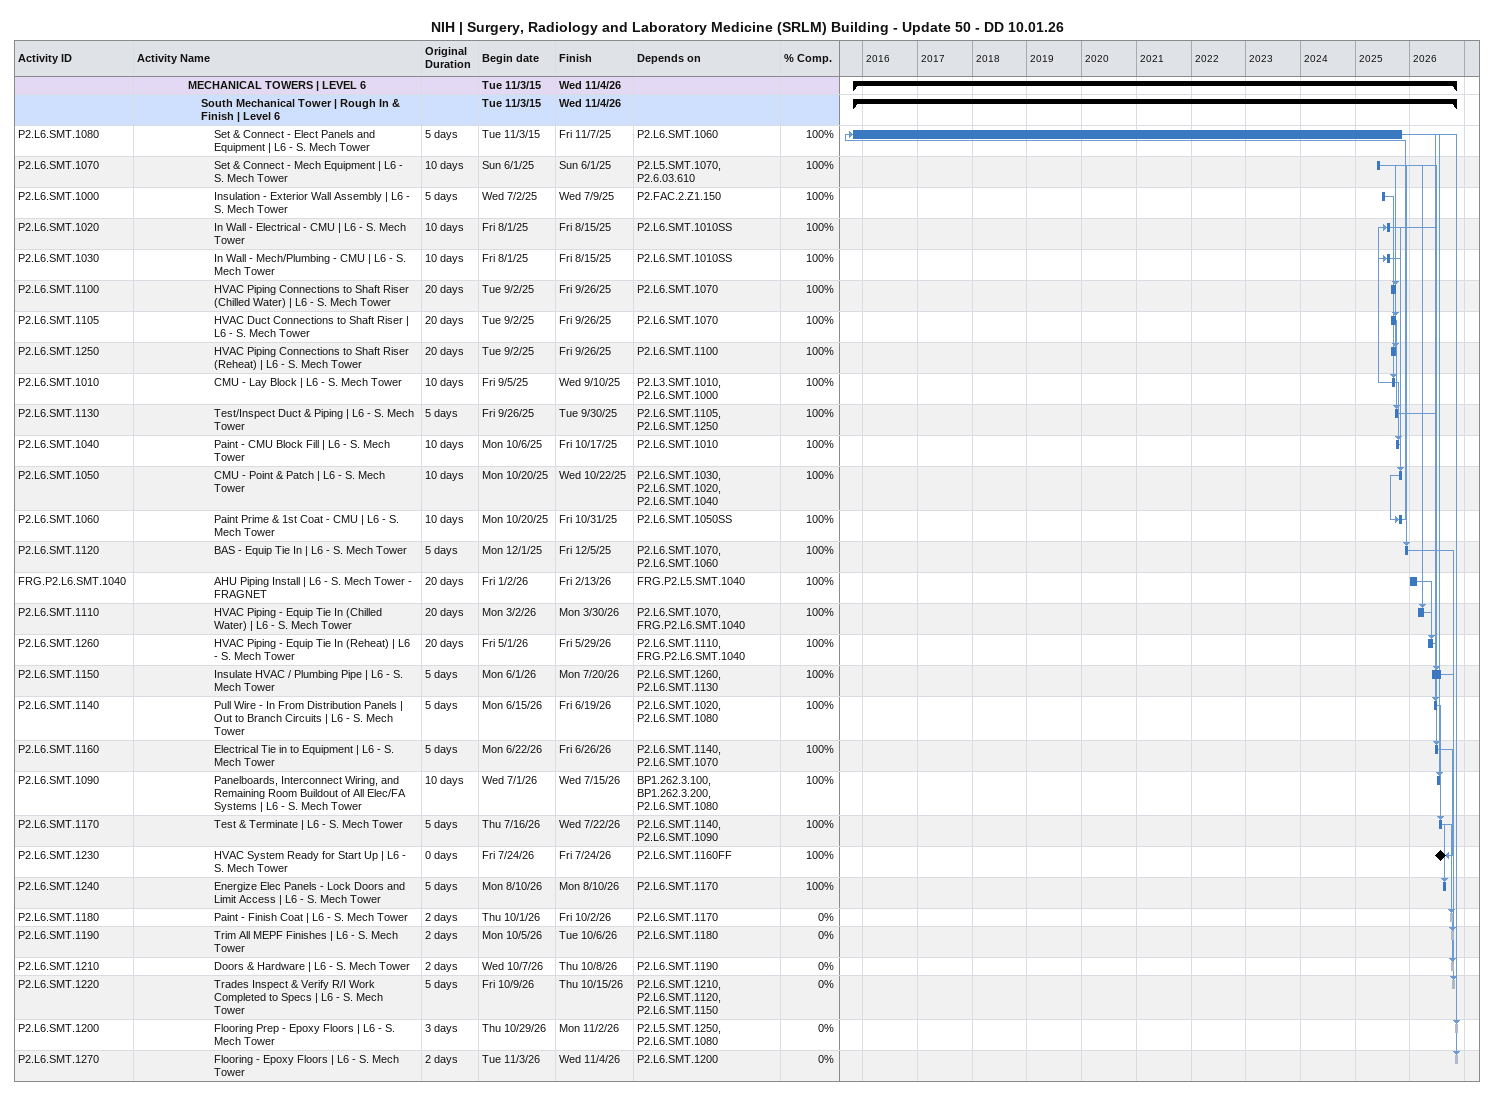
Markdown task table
NIH | Surgery, Radiology and Laboratory Medicine (SRLM) Building - Update 50 - DD 10.01.26

| ID | Level | Task | Original duration | Start | Finish | Predecessors | % complete |
|---|---|---|---|---|---|---|---|
|  | 5 | **MECHANICAL TOWERS \| LEVEL 6** |  | 2015-11-03 | 2026-11-04 |  |  |
|  | 6 | **South Mechanical Tower \| Rough In & Finish \| Level 6** |  | 2015-11-03 | 2026-11-04 |  |  |
| P2.L6.SMT.1080 | 7 | Set & Connect - Elect Panels and Equipment \| L6 - S. Mech Tower | 5d | 2015-11-03 | 2025-11-07 | P2.L6.SMT.1060 | 100 |
| P2.L6.SMT.1070 | 7 | Set & Connect - Mech Equipment \| L6 - S. Mech Tower | 10d | 2025-06-01 | 2025-06-01 | P2.L5.SMT.1070, P2.6.03.610 | 100 |
| P2.L6.SMT.1000 | 7 | Insulation - Exterior Wall Assembly \| L6 - S. Mech Tower | 5d | 2025-07-02 | 2025-07-09 | P2.FAC.2.Z1.150 | 100 |
| P2.L6.SMT.1020 | 7 | In Wall - Electrical - CMU \| L6 - S. Mech Tower | 10d | 2025-08-01 | 2025-08-15 | P2.L6.SMT.1010SS | 100 |
| P2.L6.SMT.1030 | 7 | In Wall - Mech/Plumbing - CMU \| L6 - S. Mech Tower | 10d | 2025-08-01 | 2025-08-15 | P2.L6.SMT.1010SS | 100 |
| P2.L6.SMT.1100 | 7 | HVAC Piping Connections to Shaft Riser (Chilled Water) \| L6 - S. Mech Tower | 20d | 2025-09-02 | 2025-09-26 | P2.L6.SMT.1070 | 100 |
| P2.L6.SMT.1105 | 7 | HVAC Duct Connections to Shaft Riser \| L6 - S. Mech Tower | 20d | 2025-09-02 | 2025-09-26 | P2.L6.SMT.1070 | 100 |
| P2.L6.SMT.1250 | 7 | HVAC Piping Connections to Shaft Riser (Reheat) \| L6 - S. Mech Tower | 20d | 2025-09-02 | 2025-09-26 | P2.L6.SMT.1100 | 100 |
| P2.L6.SMT.1010 | 7 | CMU - Lay Block \| L6 - S. Mech Tower | 10d | 2025-09-05 | 2025-09-10 | P2.L3.SMT.1010, P2.L6.SMT.1000 | 100 |
| P2.L6.SMT.1130 | 7 | Test/Inspect Duct & Piping \| L6 - S. Mech Tower | 5d | 2025-09-26 | 2025-09-30 | P2.L6.SMT.1105, P2.L6.SMT.1250 | 100 |
| P2.L6.SMT.1040 | 7 | Paint - CMU Block Fill \| L6 - S. Mech Tower | 10d | 2025-10-06 | 2025-10-17 | P2.L6.SMT.1010 | 100 |
| P2.L6.SMT.1050 | 7 | CMU - Point & Patch \| L6 - S. Mech Tower | 10d | 2025-10-20 | 2025-10-22 | P2.L6.SMT.1030, P2.L6.SMT.1020, P2.L6.SMT.1040 | 100 |
| P2.L6.SMT.1060 | 7 | Paint Prime & 1st Coat - CMU \| L6 - S. Mech Tower | 10d | 2025-10-20 | 2025-10-31 | P2.L6.SMT.1050SS | 100 |
| P2.L6.SMT.1120 | 7 | BAS - Equip Tie In \| L6 - S. Mech Tower | 5d | 2025-12-01 | 2025-12-05 | P2.L6.SMT.1070, P2.L6.SMT.1060 | 100 |
| FRG.P2.L6.SMT.1040 | 7 | AHU Piping Install \| L6 - S. Mech Tower - FRAGNET | 20d | 2026-01-02 | 2026-02-13 | FRG.P2.L5.SMT.1040 | 100 |
| P2.L6.SMT.1110 | 7 | HVAC Piping - Equip Tie In (Chilled Water) \| L6 - S. Mech Tower | 20d | 2026-03-02 | 2026-03-30 | P2.L6.SMT.1070, FRG.P2.L6.SMT.1040 | 100 |
| P2.L6.SMT.1260 | 7 | HVAC Piping - Equip Tie In (Reheat) \| L6 - S. Mech Tower | 20d | 2026-05-01 | 2026-05-29 | P2.L6.SMT.1110, FRG.P2.L6.SMT.1040 | 100 |
| P2.L6.SMT.1150 | 7 | Insulate HVAC / Plumbing Pipe \| L6 - S. Mech Tower | 5d | 2026-06-01 | 2026-07-20 | P2.L6.SMT.1260, P2.L6.SMT.1130 | 100 |
| P2.L6.SMT.1140 | 7 | Pull Wire - In From Distribution Panels \| Out to Branch Circuits \| L6 - S. Mech Tower | 5d | 2026-06-15 | 2026-06-19 | P2.L6.SMT.1020, P2.L6.SMT.1080 | 100 |
| P2.L6.SMT.1160 | 7 | Electrical Tie in to Equipment \| L6 - S. Mech Tower | 5d | 2026-06-22 | 2026-06-26 | P2.L6.SMT.1140, P2.L6.SMT.1070 | 100 |
| P2.L6.SMT.1090 | 7 | Panelboards, Interconnect Wiring, and Remaining Room Buildout of All Elec/FA Systems \| L6 - S. Mech Tower | 10d | 2026-07-01 | 2026-07-15 | BP1.262.3.100, BP1.262.3.200, P2.L6.SMT.1080 | 100 |
| P2.L6.SMT.1170 | 7 | Test & Terminate \| L6 - S. Mech Tower | 5d | 2026-07-16 | 2026-07-22 | P2.L6.SMT.1140, P2.L6.SMT.1090 | 100 |
| P2.L6.SMT.1230 | 7 | HVAC System Ready for Start Up \| L6 - S. Mech Tower | 0d | 2026-07-24 | 2026-07-24 | P2.L6.SMT.1160FF | 100 |
| P2.L6.SMT.1240 | 7 | Energize Elec Panels - Lock Doors and Limit Access \| L6 - S. Mech Tower | 5d | 2026-08-10 | 2026-08-10 | P2.L6.SMT.1170 | 100 |
| P2.L6.SMT.1180 | 7 | Paint - Finish Coat \| L6 - S. Mech Tower | 2d | 2026-10-01 | 2026-10-02 | P2.L6.SMT.1170 | 0 |
| P2.L6.SMT.1190 | 7 | Trim All MEPF Finishes \| L6 - S. Mech Tower | 2d | 2026-10-05 | 2026-10-06 | P2.L6.SMT.1180 | 0 |
| P2.L6.SMT.1210 | 7 | Doors & Hardware \| L6 - S. Mech Tower | 2d | 2026-10-07 | 2026-10-08 | P2.L6.SMT.1190 | 0 |
| P2.L6.SMT.1220 | 7 | Trades Inspect & Verify R/I Work Completed to Specs \| L6 - S. Mech Tower | 5d | 2026-10-09 | 2026-10-15 | P2.L6.SMT.1210, P2.L6.SMT.1120, P2.L6.SMT.1150 | 0 |
| P2.L6.SMT.1200 | 7 | Flooring Prep - Epoxy Floors \| L6 - S. Mech Tower | 3d | 2026-10-29 | 2026-11-02 | P2.L5.SMT.1250, P2.L6.SMT.1080 | 0 |
| P2.L6.SMT.1270 | 7 | Flooring - Epoxy Floors \| L6 - S. Mech Tower | 2d | 2026-11-03 | 2026-11-04 | P2.L6.SMT.1200 | 0 |
